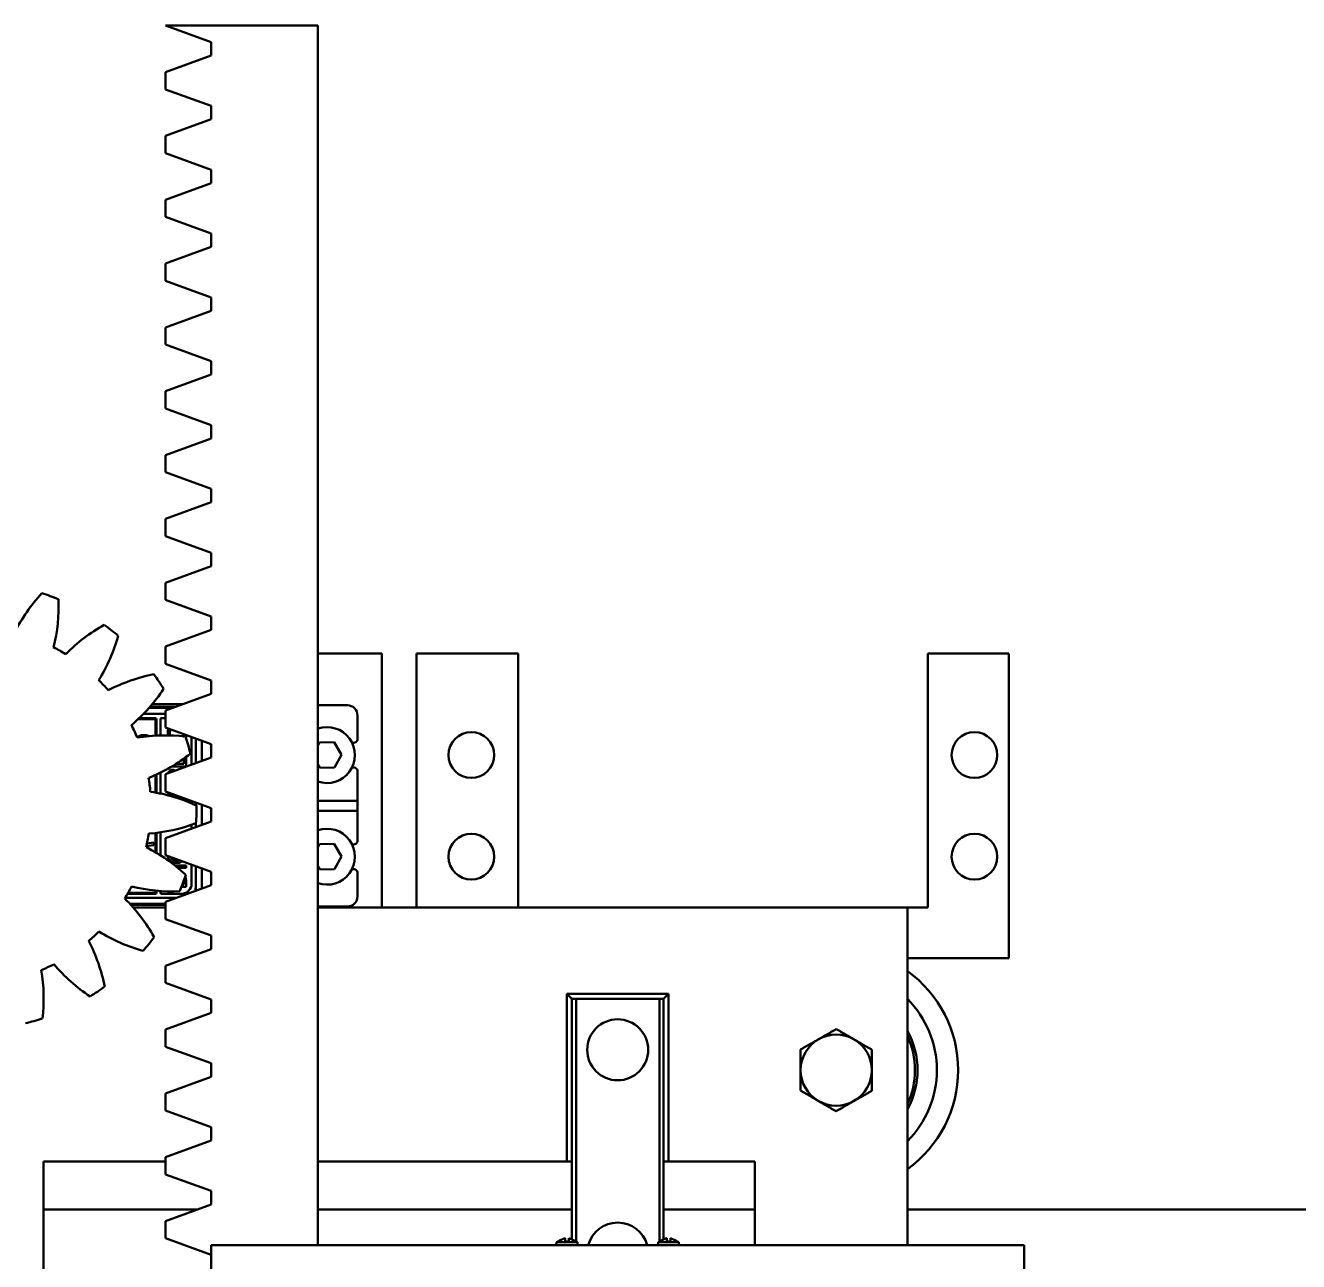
# Model space of a CAD drawing. Header units: millimetres. Extents: x 0 to 4620, y 0 to 3267.
# Drawn here: x 1926.2 to 2051.4, y 1617.2 to 1738.9 of the extents above; entities that cross this region are included whole.
import ezdxf

# ---------------------------------------------------------------- set-up
doc = ezdxf.new("R2010")
doc.units = ezdxf.units.MM
doc.header["$LTSCALE"] = 11
doc.layers.add('Widoczne (ISO)', color=7, linetype='Continuous', lineweight=50)

msp = doc.modelspace()

# ---------------------------------------------------------------- linework, layer by layer
at = {"layer": 'Widoczne (ISO)'}
for p, q in [((1939.96, 1738.85), (1954.96, 1738.85)), ((1944.46, 1737.22), (1939.96, 1738.85)), ((1954.96, 1738.85), (1954.96, 1618.85)), ((1944.46, 1735.9), (1944.46, 1737.22)), ((1939.96, 1734.26), (1944.46, 1735.9)), ((1939.96, 1732.57), (1939.96, 1734.26)), ((1944.46, 1730.94), (1939.96, 1732.57)), ((1944.46, 1729.62), (1944.46, 1730.94)), ((1939.96, 1727.98), (1944.46, 1729.62)), ((1939.96, 1726.29), (1939.96, 1727.98)), ((1944.46, 1724.66), (1939.96, 1726.29)), ((1944.46, 1723.34), (1944.46, 1724.66)), ((1939.96, 1721.7), (1944.46, 1723.34)), ((1939.96, 1720.01), (1939.96, 1721.7)), ((1944.46, 1718.38), (1939.96, 1720.01)), ((1944.46, 1717.06), (1944.46, 1718.38)), ((1939.96, 1715.42), (1944.46, 1717.06)), ((1939.96, 1713.73), (1939.96, 1715.42)), ((1944.46, 1712.1), (1939.96, 1713.73)), ((1944.46, 1710.78), (1944.46, 1712.1)), ((1939.96, 1709.14), (1944.46, 1710.78)), ((1939.96, 1707.45), (1939.96, 1709.14)), ((1944.46, 1705.82), (1939.96, 1707.45)), ((1944.46, 1704.5), (1944.46, 1705.82)), ((1939.96, 1702.86), (1944.46, 1704.5)), ((1939.96, 1701.17), (1939.96, 1702.86)), ((1944.46, 1699.54), (1939.96, 1701.17)), ((1944.46, 1698.22), (1944.46, 1699.54)), ((1939.96, 1696.58), (1944.46, 1698.22)), ((1939.96, 1694.89), (1939.96, 1696.58)), ((1944.46, 1693.26), (1939.96, 1694.89)), ((1944.46, 1691.94), (1944.46, 1693.26)), ((1939.96, 1690.3), (1944.46, 1691.94)), ((1939.96, 1688.61), (1939.96, 1690.3)), ((1944.46, 1686.98), (1939.96, 1688.61)), ((1944.46, 1685.66), (1944.46, 1686.98)), ((1939.96, 1684.02), (1944.46, 1685.66)), ((1939.96, 1682.33), (1939.96, 1684.02)), ((1944.46, 1680.7), (1939.96, 1682.33)), ((1944.46, 1679.38), (1944.46, 1680.7)), ((1939.96, 1677.74), (1944.46, 1679.38)), ((1939.96, 1676.05), (1939.96, 1677.74)), ((1944.46, 1674.42), (1939.96, 1676.05)), ((1961.26, 1677.07), (1954.96, 1677.07)), ((1961.26, 1652.07), (1961.26, 1677.07)), ((1964.66, 1652.07), (1964.66, 1677.07)), ((1974.66, 1677.07), (1964.66, 1677.07)), ((1974.66, 1652.07), (1974.66, 1677.07)), ((2014.96, 1677.07), (2014.96, 1652.07)), ((2014.96, 1677.07), (2022.96, 1677.07)), ((2022.96, 1677.07), (2022.96, 1647.07)), ((1944.46, 1673.1), (1944.46, 1674.42)), ((1939.96, 1671.46), (1944.46, 1673.1)), ((1939.96, 1671.11), (1937.79, 1671.11)), ((1939.96, 1671.12), (1937.8, 1671.12)), ((1938.35, 1671.72), (1940.66, 1671.72)), ((1938.44, 1671.82), (1940.94, 1671.82)), ((1938.66, 1672.07), (1941.63, 1672.07)), ((1939.96, 1669.77), (1939.96, 1671.46)), ((1954.96, 1671.97), (1957.86, 1671.97)), ((1958.86, 1670.97), (1958.86, 1668.67)), ((1938.97, 1670.61), (1937.27, 1670.61)), ((1938.97, 1670.71), (1937.38, 1670.71)), ((1938.97, 1668.98), (1938.97, 1670.61)), ((1939.07, 1668.98), (1939.07, 1670.61)), ((1939.47, 1670.61), (1939.47, 1669)), ((1939.96, 1670.71), (1939.57, 1670.71)), ((1944.46, 1668.14), (1939.96, 1669.77)), ((1940.19, 1669.06), (1940.19, 1669)), ((1941.71, 1668.91), (1941.78, 1668.91)), ((1941.78, 1668.91), (1941.78, 1669.07)), ((1941.99, 1668.78), (1941.99, 1669.04)), ((1942.54, 1666.12), (1942.54, 1668.84)), ((1942.94, 1666.26), (1942.94, 1668.69)), ((1942.95, 1666.27), (1942.95, 1668.69)), ((1943.55, 1668.47), (1943.55, 1666.48)), ((1944.46, 1666.82), (1944.46, 1668.14)), ((1954.96, 1668.02), (1955.11, 1668.3)), ((1955.11, 1668.3), (1956.56, 1668.33)), ((1956.56, 1668.33), (1957.3, 1667.09)), ((1939.96, 1665.18), (1944.46, 1666.82)), ((1940.6, 1665.96), (1941.99, 1665.96)), ((1941.11, 1666.19), (1941.11, 1666.28)), ((1941.78, 1666.19), (1941.11, 1666.19)), ((1941.78, 1666.73), (1941.78, 1666.19)), ((1941.99, 1665.96), (1941.99, 1666.89)), ((1955.16, 1665.8), (1954.96, 1666.14)), ((1957.3, 1667.09), (1956.61, 1665.83)), ((1938.97, 1663.38), (1938.97, 1665.1)), ((1939.07, 1663.36), (1939.07, 1665.15)), ((1939.47, 1665.34), (1939.47, 1663.28)), ((1939.96, 1663.49), (1939.96, 1665.18)), ((1956.61, 1665.83), (1955.16, 1665.8)), ((1958.86, 1665.46), (1958.86, 1662.58)), ((1944.46, 1661.86), (1939.96, 1663.49)), ((1941.41, 1662.91), (1941.2, 1662.91)), ((1941.2, 1662.91), (1941.2, 1662.81)), ((1941.41, 1662.74), (1941.41, 1662.91)), ((1942.54, 1662.31), (1942.54, 1662.56)), ((1942.94, 1662.13), (1942.94, 1662.41)), ((1942.95, 1662.13), (1942.95, 1662.41)), ((1943.55, 1662.19), (1943.55, 1660.2)), ((1954.96, 1662.57), (1958.85, 1662.57)), ((1958.86, 1662.56), (1958.86, 1662.58)), ((1958.86, 1662.56), (1958.86, 1661.58)), ((1944.46, 1660.54), (1944.46, 1661.86)), ((1958.85, 1661.57), (1954.96, 1661.57)), ((1958.86, 1661.56), (1958.86, 1661.58)), ((1958.86, 1661.56), (1958.86, 1658.67)), ((1939.96, 1658.9), (1944.46, 1660.54)), ((1942.54, 1659.84), (1942.54, 1660.2)), ((1942.94, 1659.98), (1942.94, 1660.35)), ((1942.95, 1659.99), (1942.95, 1660.35)), ((1938.82, 1658.46), (1938.14, 1658.37)), ((1938.82, 1658.19), (1938.82, 1658.46)), ((1938.97, 1657.51), (1938.97, 1659.4)), ((1939.07, 1657.45), (1939.07, 1659.41)), ((1939.47, 1659.47), (1939.47, 1657.2)), ((1939.96, 1657.21), (1939.96, 1658.9)), ((1938.08, 1658.1), (1938.82, 1658.19)), ((1944.46, 1655.58), (1939.96, 1657.21)), ((1954.96, 1658.02), (1955.11, 1658.3)), ((1955.11, 1658.3), (1956.56, 1658.33)), ((1956.56, 1658.33), (1957.3, 1657.09)), ((1941.99, 1656.2), (1940.9, 1656.2)), ((1941.19, 1655.97), (1941.99, 1655.97)), ((1941.99, 1655.97), (1941.99, 1656.2)), ((1942.54, 1654.42), (1942.54, 1656.28)), ((1942.94, 1654.02), (1942.94, 1656.13)), ((1942.95, 1653.71), (1942.95, 1656.13)), ((1943.55, 1655.91), (1943.55, 1653.92)), ((1955.16, 1655.8), (1954.96, 1656.14)), ((1957.3, 1657.09), (1956.61, 1655.83)), ((1941.99, 1654.1), (1941.99, 1654.67)), ((1944.46, 1654.26), (1944.46, 1655.58)), ((1956.61, 1655.83), (1955.16, 1655.8)), ((1958.86, 1655.46), (1958.86, 1653.17)), ((1936.25, 1653.42), (1938.97, 1653.42)), ((1936.3, 1653.52), (1938.97, 1653.52)), ((1938.97, 1653.52), (1938.97, 1653.73)), ((1939.07, 1653.52), (1939.07, 1653.72)), ((1939.47, 1653.69), (1939.47, 1653.52)), ((1939.57, 1653.42), (1941.54, 1653.42)), ((1939.96, 1652.62), (1944.46, 1654.26)), ((1941.54, 1654.1), (1941.99, 1654.1)), ((1941.63, 1654.33), (1941.78, 1654.33)), ((1941.78, 1654.33), (1941.78, 1654.48)), ((1936.01, 1653.02), (1941.05, 1653.02)), ((1939.96, 1652.42), (1936.47, 1652.42)), ((1939.96, 1652.32), (1936.56, 1652.32)), ((1939.96, 1650.93), (1939.96, 1652.62)), ((1957.86, 1652.17), (1954.96, 1652.17)), ((1939.96, 1652.07), (1936.79, 1652.07)), ((1944.46, 1649.3), (1939.96, 1650.93)), ((2012.96, 1652.07), (1954.96, 1652.07)), ((2014.96, 1652.07), (2012.96, 1652.07)), ((2012.96, 1618.85), (2012.96, 1652.07)), ((1944.46, 1647.98), (1944.46, 1649.3)), ((1939.96, 1646.34), (1944.46, 1647.98)), ((1939.96, 1644.65), (1939.96, 1646.34)), ((2012.96, 1647.07), (2022.96, 1647.07)), ((1944.46, 1643.02), (1939.96, 1644.65)), ((1989.46, 1643.57), (1979.46, 1643.57)), ((1979.46, 1643.57), (1979.96, 1643.07)), ((1979.46, 1643.57), (1979.46, 1627.07)), ((1989.46, 1643.57), (1988.96, 1643.07)), ((1989.46, 1643.57), (1989.46, 1627.07)), ((1944.46, 1641.7), (1944.46, 1643.02)), ((1980.36, 1643.07), (1979.96, 1643.07)), ((1979.96, 1643.07), (1979.96, 1619.4)), ((1988.56, 1643.07), (1980.36, 1643.07)), ((1980.36, 1643.07), (1980.36, 1619.22)), ((1988.96, 1643.07), (1988.56, 1643.07)), ((1988.56, 1643.07), (1988.56, 1619.22)), ((1988.96, 1643.07), (1988.96, 1619.4)), ((1939.96, 1640.06), (1944.46, 1641.7)), ((1939.96, 1638.37), (1939.96, 1640.06)), ((1944.46, 1636.74), (1939.96, 1638.37)), ((1944.46, 1635.42), (1944.46, 1636.74)), ((1939.96, 1633.78), (1944.46, 1635.42)), ((1939.96, 1632.09), (1939.96, 1633.78)), ((1944.46, 1630.46), (1939.96, 1632.09)), ((1944.46, 1629.14), (1944.46, 1630.46)), ((1939.96, 1627.5), (1944.46, 1629.14)), ((1939.96, 1625.81), (1939.96, 1627.5)), ((1939.96, 1627.07), (1927.96, 1627.07)), ((1927.96, 1597.07), (1927.96, 1627.07)), ((1979.46, 1627.07), (1954.96, 1627.07)), ((1979.96, 1627.07), (1979.46, 1627.07)), ((1989.46, 1627.07), (1988.96, 1627.07)), ((1997.96, 1627.07), (1989.46, 1627.07)), ((1997.96, 1627.07), (1997.96, 1618.85)), ((1944.46, 1624.18), (1939.96, 1625.81)), ((1944.46, 1622.86), (1944.46, 1624.18)), ((1927.96, 1622.35), (1943.07, 1622.35)), ((1939.96, 1621.22), (1944.46, 1622.86)), ((1954.96, 1622.35), (1979.96, 1622.35)), ((1988.96, 1622.35), (1997.96, 1622.35)), ((2012.96, 1622.35), (2967.77, 1622.35)), ((1939.96, 1619.53), (1939.96, 1621.22)), ((1944.46, 1617.9), (1939.96, 1619.53)), ((1944.46, 1618.85), (1944.46, 1538.85)), ((2024.46, 1618.85), (1944.46, 1618.85)), ((1978.43, 1619.15), (1978.4, 1618.85)), ((1978.56, 1619.22), (1978.43, 1619.15)), ((1978.43, 1619.15), (1980.49, 1619.15)), ((1978.56, 1619.21), (1978.56, 1619.22)), ((1979.28, 1619.21), (1979.28, 1619.53)), ((1979.64, 1619.53), (1979.64, 1619.21)), ((1980.36, 1619.21), (1980.36, 1619.22)), ((1980.36, 1619.22), (1980.49, 1619.15)), ((1980.49, 1619.15), (1980.51, 1618.85)), ((1988.43, 1619.15), (1988.4, 1618.85)), ((1988.56, 1619.22), (1988.43, 1619.15)), ((1988.43, 1619.15), (1990.49, 1619.15)), ((1988.56, 1619.21), (1988.56, 1619.22)), ((1989.28, 1619.21), (1989.28, 1619.53)), ((1989.64, 1619.53), (1989.64, 1619.21)), ((1990.36, 1619.21), (1990.36, 1619.22)), ((1990.36, 1619.22), (1990.49, 1619.15)), ((1990.49, 1619.15), (1990.51, 1618.85)), ((2024.46, 1573.85), (2024.46, 1618.85))]:
    msp.add_line(p, q, dxfattribs=at)
for centre, radius in [((1970.06, 1667.07), 2.25), ((2019.56, 1667.07), 2.25), ((1970.06, 1657.07), 2.25), ((2019.56, 1657.07), 2.25), ((1984.46, 1638.07), 3)]:
    msp.add_circle(centre, radius, dxfattribs=at)
for centre, radius, start, end in [((1939.94, 1671.69), 16.58, 137.0275, 153.5228), ((1921.03, 1662.07), 22, 67.5535, 72.0535), ((1912.87, 1681.65), 16.58, 346.0841, 2.5794), ((1941.99, 1665.38), 16.58, 119.0275, 135.5228), ((1921.03, 1662.07), 22, 49.5535, 54.0535), ((1919.33, 1683.22), 16.58, 328.0841, 344.5794), ((1921.03, 1662.07), 17.5, 58.5535, 63.0535), ((1941.99, 1658.74), 16.58, 101.0275, 117.5228), ((1921.03, 1662.07), 22, 31.5535, 36.0535), ((1921.03, 1662.07), 17.5, 40.5535, 45.0535), ((1925.94, 1682.71), 16.58, 310.0841, 326.5794), ((1957.86, 1670.97), 1, 0, 90), ((1921.03, 1662.07), 17.5, 22.5535, 27.0535), ((1938.97, 1670.61), 0.1, 0, 90), ((1939.57, 1670.61), 0.1, 90, 180), ((1955.86, 1667.07), 2.75, 250.8526, 109.1474), ((1939.94, 1652.43), 16.58, 83.0275, 99.5228), ((1921.03, 1662.07), 22, 13.5535, 18.0535), ((1958.46, 1668.67), 0.4, 249.2821, 0), ((1932.08, 1680.18), 16.58, 292.0841, 308.5794), ((1921.03, 1662.07), 17.5, 4.5535, 9.0535), ((1958.46, 1665.46), 0.4, 0, 110.7179), ((1936.04, 1647.06), 16.58, 65.0275, 81.5228), ((1958.85, 1662.56), 0.01, 0, 90), ((1921.03, 1662.07), 22, 355.5535, 0.0535), ((1958.85, 1661.58), 0.01, 270, 0), ((1937.14, 1675.88), 16.58, 274.0841, 290.5794), ((1955.86, 1657.07), 2.75, 250.8526, 109.1474), ((1921.03, 1662.07), 17.5, 346.5535, 351.0535), ((1958.46, 1658.67), 0.4, 249.2821, 0), ((1930.66, 1643.16), 16.58, 47.0275, 63.5228), ((1921.03, 1662.07), 22, 337.5535, 342.0535), ((1958.46, 1655.46), 0.4, 0, 110.7179), ((1921.03, 1662.07), 17.5, 328.5535, 333.0535), ((1940.62, 1670.23), 16.58, 256.0841, 272.5794), ((1938.97, 1653.52), 0.1, 270, 0), ((1939.57, 1653.52), 0.1, 180, 270), ((1941.54, 1654.42), 1, 270, 0), ((1941.94, 1654.02), 1, 340.478, 0), ((1924.35, 1641.11), 16.58, 29.0275, 45.5228), ((1957.86, 1653.17), 1, 270, 0), ((1921.03, 1662.07), 17.5, 310.5535, 315.0535), ((1942.19, 1663.78), 16.58, 238.0841, 254.5794), ((1917.71, 1641.11), 16.58, 11.0275, 27.5228), ((1921.03, 1662.07), 22, 319.5535, 324.0535), ((1921.03, 1662.07), 17.5, 292.5535, 297.0535), ((1911.4, 1643.16), 16.58, 353.0275, 9.5228), ((1941.68, 1657.16), 16.58, 220.0841, 236.5794), ((2005.96, 1636.07), 12, 305.6853, 54.3147), ((1921.03, 1662.07), 22, 301.5535, 306.0535), ((2005.96, 1636.07), 9.9, 314.9971, 45.0029), ((1921.03, 1662.07), 22, 283.5535, 288.0535), ((2005.96, 1636.07), 8, 331.045, 28.955), ((2005.96, 1636.07), 3.5, 119.8101, 179.8101), ((2005.96, 1636.07), 3.5, 59.8101, 119.8101), ((2005.96, 1636.07), 3.5, 359.8101, 59.8101), ((2005.96, 1636.07), 7.75, 334.5854, 25.4146), ((2005.96, 1636.07), 3.5, 179.8101, 239.8101), ((2005.96, 1636.07), 3.5, 299.8101, 359.8101), ((2005.96, 1636.07), 3.5, 239.8101, 299.8101), ((1984.46, 1618.07), 3, 15.2436, 164.7564)]:
    msp.add_arc(centre, radius, start, end, dxfattribs=at)
for points, knots in [([(1937.84, 1669.04), (1937.77, 1669.04), (1937.67, 1669.03), (1937.54, 1669.01), (1937.45, 1668.98), (1937.36, 1668.94), (1937.28, 1668.89), (1937.22, 1668.85), (1937.19, 1668.83), (1937.18, 1668.82)], [0, 0, 0, 0, 0.1352032, 0.1992096, 0.261703, 0.3226981, 0.3836844, 0.4446388, 0.4649103, 0.4649103, 0.4649103, 0.4649103]), ([(1938.34, 1668.93), (1938.33, 1668.93), (1938.3, 1668.94), (1938.26, 1668.97), (1938.19, 1668.99), (1938.12, 1669.01), (1938.05, 1669.02), (1937.96, 1669.04), (1937.89, 1669.04), (1937.84, 1669.04)], [0.6901206, 0.6901206, 0.6901206, 0.6901206, 0.7017377, 0.7437296, 0.7854684, 0.8274649, 0.8698957, 0.9125753, 1, 1, 1, 1]), ([(1940.25, 1669.64), (1940.24, 1669.61), (1940.22, 1669.55), (1940.21, 1669.47), (1940.2, 1669.4), (1940.19, 1669.33), (1940.19, 1669.21), (1940.19, 1669.12), (1940.19, 1669.06)], [0, 0, 0, 0, 0.183496, 0.291608, 0.410154, 0.540647, 0.681952, 1, 1, 1, 1]), ([(1940.44, 1669.53), (1940.43, 1669.49), (1940.42, 1669.44), (1940.41, 1669.37), (1940.4, 1669.31), (1940.4, 1669.24), (1940.4, 1669.13), (1940.39, 1669.05), (1940.39, 1669)], [0, 0, 0, 0, 0.1798936, 0.286808, 0.4053097, 0.53615, 0.6788039, 0.9810058, 0.9810058, 0.9810058, 0.9810058]), ([(1940.67, 1665.61), (1940.64, 1665.61), (1940.6, 1665.61), (1940.55, 1665.6), (1940.51, 1665.59), (1940.47, 1665.57), (1940.44, 1665.56), (1940.41, 1665.54), (1940.37, 1665.51), (1940.35, 1665.49), (1940.32, 1665.46), (1940.3, 1665.43), (1940.27, 1665.39), (1940.25, 1665.36), (1940.24, 1665.32), (1940.23, 1665.29), (1940.22, 1665.28)], [0, 0, 0, 0, 0.1307134, 0.1928624, 0.2545957, 0.3145946, 0.3746121, 0.4346825, 0.4954686, 0.5565364, 0.617573, 0.6782543, 0.7397166, 0.8025398, 0.8661477, 0.9421386, 0.9421386, 0.9421386, 0.9421386]), ([(1940.93, 1665.53), (1940.93, 1665.53), (1940.92, 1665.54), (1940.9, 1665.56), (1940.86, 1665.57), (1940.83, 1665.59), (1940.79, 1665.6), (1940.74, 1665.61), (1940.7, 1665.61), (1940.67, 1665.61)], [0.5694458, 0.5694458, 0.5694458, 0.5694458, 0.5742039, 0.6327006, 0.6911921, 0.750426, 0.8101591, 0.8715244, 1, 1, 1, 1]), ([(1940.16, 1663.42), (1940.17, 1663.41), (1940.18, 1663.39), (1940.19, 1663.34), (1940.23, 1663.29), (1940.26, 1663.25), (1940.3, 1663.21), (1940.35, 1663.18), (1940.4, 1663.15), (1940.47, 1663.13), (1940.53, 1663.12), (1940.57, 1663.12)], [0.2259106, 0.2259106, 0.2259106, 0.2259106, 0.2575572, 0.3431912, 0.4279414, 0.5097085, 0.5907616, 0.6723185, 0.7539815, 0.8342395, 1, 1, 1, 1]), ([(1940.57, 1663.12), (1940.6, 1663.12), (1940.63, 1663.12), (1940.68, 1663.13), (1940.72, 1663.14), (1940.75, 1663.16), (1940.78, 1663.17), (1940.8, 1663.18), (1940.8, 1663.19)], [0, 0, 0, 0, 0.2454365, 0.3668208, 0.4886732, 0.6119645, 0.7386848, 0.8032811, 0.8032811, 0.8032811, 0.8032811]), ([(1940.18, 1657.14), (1940.18, 1657.12), (1940.19, 1657.09), (1940.21, 1657.03), (1940.23, 1656.98), (1940.26, 1656.92), (1940.3, 1656.87), (1940.33, 1656.82), (1940.37, 1656.77), (1940.41, 1656.73), (1940.46, 1656.68), (1940.5, 1656.64), (1940.55, 1656.61), (1940.61, 1656.58), (1940.66, 1656.55), (1940.72, 1656.52), (1940.78, 1656.5), (1940.84, 1656.48), (1940.9, 1656.47), (1940.98, 1656.45), (1941.04, 1656.45), (1941.08, 1656.45)], [0.1886904, 0.1886904, 0.1886904, 0.1886904, 0.2172161, 0.2588773, 0.3006228, 0.3422154, 0.38362, 0.4246065, 0.4652233, 0.5058112, 0.5463991, 0.5870159, 0.6281408, 0.669874, 0.7115784, 0.7529837, 0.7938298, 0.8345148, 0.8754538, 0.9165989, 1, 1, 1, 1]), ([(1941.08, 1656.68), (1941.05, 1656.68), (1941, 1656.68), (1940.93, 1656.69), (1940.89, 1656.71), (1940.84, 1656.72), (1940.8, 1656.74), (1940.75, 1656.76), (1940.71, 1656.78), (1940.67, 1656.81), (1940.63, 1656.83), (1940.59, 1656.86), (1940.56, 1656.9), (1940.53, 1656.93), (1940.5, 1656.97), (1940.47, 1657), (1940.46, 1657.03), (1940.45, 1657.03)], [0, 0, 0, 0, 0.0841181, 0.1258584, 0.1671695, 0.2085236, 0.2503053, 0.2922014, 0.3349364, 0.3778374, 0.4199545, 0.4614754, 0.5030403, 0.5448503, 0.5866615, 0.6286741, 0.6531845, 0.6531845, 0.6531845, 0.6531845]), ([(1941.31, 1656.72), (1941.3, 1656.72), (1941.27, 1656.71), (1941.23, 1656.7), (1941.16, 1656.68), (1941.11, 1656.68), (1941.08, 1656.68)], [0.7993404, 0.7993404, 0.7993404, 0.7993404, 0.8361574, 0.8765851, 0.917345, 1, 1, 1, 1]), ([(1941.08, 1656.45), (1941.14, 1656.45), (1941.22, 1656.46), (1941.33, 1656.48), (1941.41, 1656.5), (1941.48, 1656.54), (1941.55, 1656.57), (1941.59, 1656.6), (1941.61, 1656.61)], [0, 0, 0, 0, 0.254631, 0.3782267, 0.5007789, 0.6232823, 0.7465052, 0.8512819, 0.8512819, 0.8512819, 0.8512819]), ([(1941.78, 1654.48), (1941.78, 1654.54), (1941.78, 1654.62), (1941.77, 1654.7), (1941.77, 1654.72)], [0, 0, 0, 0, 0.3322664, 0.4714713, 0.4714713, 0.4714713, 0.4714713]), ([(1941.99, 1654.67), (1941.99, 1654.72), (1941.98, 1654.8), (1941.97, 1654.9), (1941.96, 1654.97), (1941.95, 1655.03), (1941.93, 1655.09), (1941.92, 1655.12), (1941.91, 1655.13)], [0, 0, 0, 0, 0.109066, 0.1590561, 0.2061489, 0.2508142, 0.2926497, 0.3214586, 0.3214586, 0.3214586, 0.3214586])]:
    msp.add_open_spline(points, degree=3, knots=knots, dxfattribs=at)
for points in [[(1940.26, 1669.66), (1940.26, 1669.66), (1940.25, 1669.65), (1940.25, 1669.64)], [(1940.47, 1669.59), (1940.46, 1669.57), (1940.45, 1669.55), (1940.44, 1669.53)], [(1941.78, 1669.07), (1941.78, 1669.08), (1941.78, 1669.1), (1941.78, 1669.11)], [(1938.31, 1659.28), (1938.32, 1659.29), (1938.32, 1659.29), (1938.33, 1659.29)], [(1938.33, 1659.29), (1938.35, 1659.31), (1938.37, 1659.33), (1938.39, 1659.35)]]:
    msp.add_open_spline(points, degree=3, dxfattribs=at)
for points, weights in [([(2004.22, 1639.1), (2005.03, 1639.57), (2005.97, 1640.11)], [1, 1.04314139574, 1.01001874936]), ([(2005.97, 1640.11), (2006.91, 1639.56), (2007.72, 1639.09)], [1.01001874936, 1.04314139574, 1]), ([(2002.46, 1638.1), (2003.4, 1638.64), (2004.22, 1639.1)], [1.01001874936, 1.04314139574, 1]), ([(2007.72, 1639.09), (2008.53, 1638.62), (2009.46, 1638.08)], [1, 1.04314139574, 1.01001874936]), ([(2002.46, 1636.08), (2002.46, 1637.02), (2002.46, 1638.1)], [1, 1.04314139574, 1.01001874936]), ([(2009.46, 1638.08), (2009.46, 1636.99), (2009.46, 1636.05)], [1.01001874936, 1.04314139574, 1]), ([(2002.45, 1634.06), (2002.45, 1635.14), (2002.46, 1636.08)], [1.01001874936, 1.04314139574, 1]), ([(2009.46, 1636.05), (2009.45, 1635.12), (2009.45, 1634.03)], [1, 1.04314139574, 1.01001874936]), ([(2004.2, 1633.04), (2003.39, 1633.51), (2002.45, 1634.06)], [1, 1.04314139574, 1.01001874936]), ([(2009.45, 1634.03), (2008.51, 1633.5), (2007.7, 1633.03)], [1.01001874936, 1.04314139574, 1]), ([(2005.94, 1632.02), (2005.01, 1632.57), (2004.2, 1633.04)], [1.01001874936, 1.04314139574, 1]), ([(2007.7, 1633.03), (2006.88, 1632.56), (2005.94, 1632.02)], [1, 1.04314139574, 1.01001874936]), ([(1979.28, 1619.53), (1979.12, 1619.48), (1978.56, 1619.21)], [2.78445648358, 2.21978215716, 1.10218906361]), ([(1979.64, 1619.21), (1979.46, 1619.23), (1979.28, 1619.21)], [1.06171421811, 1.0827403032, 1.06171421811]), ([(1980.36, 1619.21), (1979.79, 1619.48), (1979.64, 1619.53)], [1.1021890636, 2.21978215717, 2.7844564836]), ([(1989.28, 1619.53), (1989.12, 1619.48), (1988.56, 1619.21)], [2.78445648358, 2.21978215716, 1.10218906361]), ([(1989.64, 1619.21), (1989.46, 1619.23), (1989.28, 1619.21)], [1.06171421811, 1.0827403032, 1.06171421811]), ([(1990.36, 1619.21), (1989.79, 1619.48), (1989.64, 1619.53)], [1.1021890636, 2.21978215717, 2.7844564836])]:
    msp.add_rational_spline(points, weights, degree=2, dxfattribs=at)

doc.saveas('drawing.dxf')
